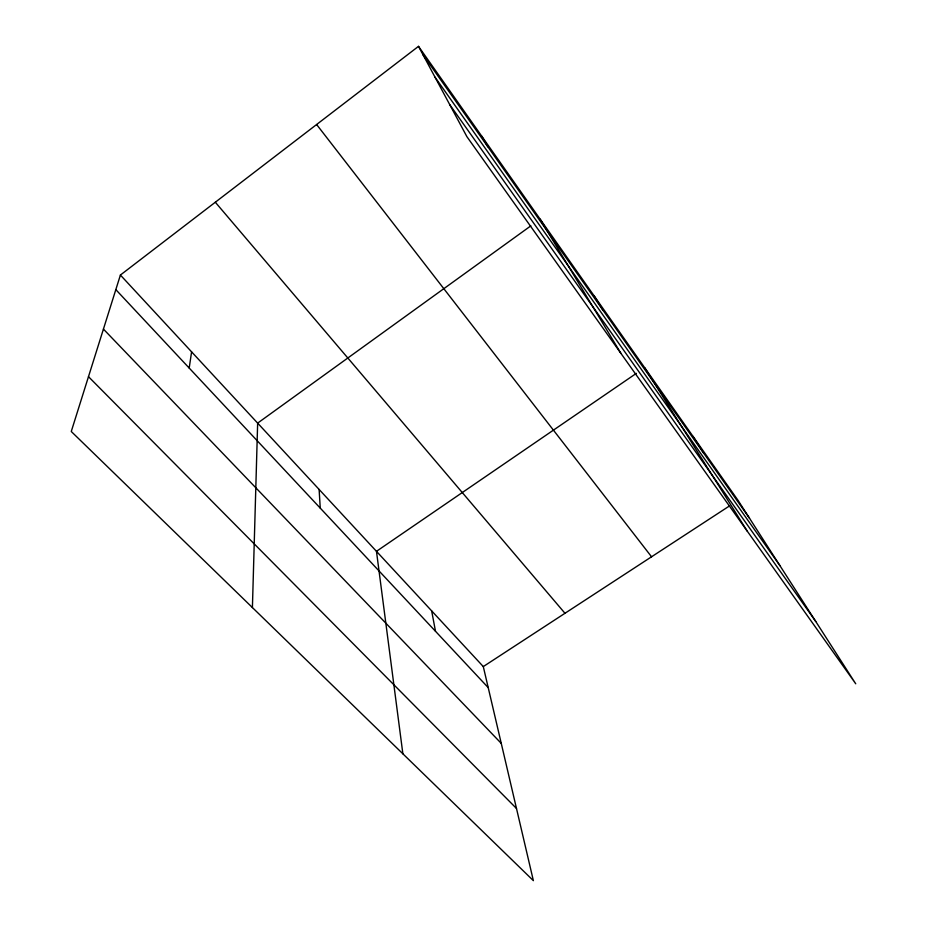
<?xml version="1.0" encoding="UTF-8"?>
<svg xmlns="http://www.w3.org/2000/svg" width="927" height="927" viewBox="0 0 927 927"><rect width="100%" height="100%" fill="white"/><g stroke="black" fill="none" stroke-linecap="round" stroke-linejoin="round"><path stroke-width="1.39" d="M252.411 607.567L257.648 423.118L530.847 225.852M189.201 368.042L191.588 351.843M120.406 275.041L71.263 431.495L533.373 880.65L483.291 666.583L120.406 275.041L418.506 46.35L738.031 500.348L855.737 683.79L466.884 136.64L418.506 46.35M636.362 373.349L376.466 551.322L402.874 753.813M483.291 666.583L729.63 505.841M88.482 376.675L516.49 808.471M103.43 329.085L501.252 743.373M115.829 289.63L488.216 687.625M215.319 202.225L564.972 613.28M316.617 124.519L651.554 556.791M449.746 104.647L815.772 621.507M422.944 54.635L749.503 518.216M435.03 77.184L779.978 565.713M692.979 436.327L703.697 453.187M644.659 367.671L747.266 531.159M594.3 296.119L603.095 310.383M540.128 219.154L620.905 353.361M481.704 136.142L487.857 146.779M431.658 610.881L435.493 631.275M319.12 489.444L320.255 508.123"/></g></svg>
